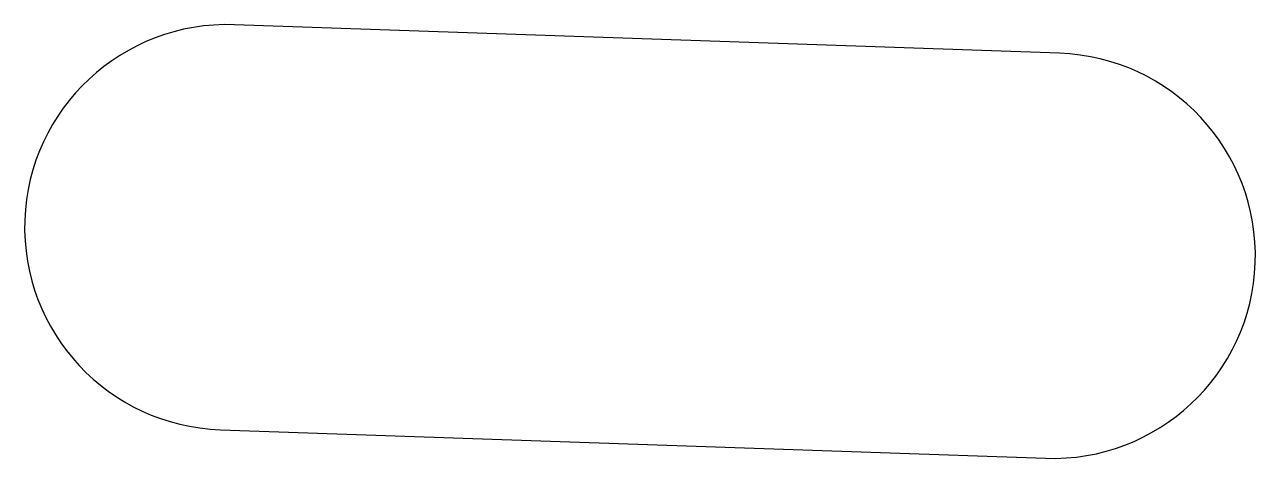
# Model space of a CAD drawing. Header units: millimetres. Extents: x -32 to 5, y -4.6 to 8.4.
import ezdxf

# ---------------------------------------------------------------- set-up
doc = ezdxf.new("R2010")
doc.units = ezdxf.units.MM
doc.layers.add('Sketch', color=7, linetype='CONTINUOUS')

msp = doc.modelspace()

# ---------------------------------------------------------------- linework, layer by layer
at = {"layer": 'Sketch'}
for p, q in [((-0.919996, 7.57391), (-25.6776, 8.43186)), ((-26.0992, -3.73591), (-1.34166, -4.59385))]:
    msp.add_line(p, q, dxfattribs=at)
for centre, start, end in [((-25.8884, 2.34797), 88.0153, -91.9847), ((-1.13083, 1.49003), -91.9847, 88.0153)]:
    msp.add_arc(centre, 6.08753, start, end, dxfattribs=at)

doc.saveas('drawing.dxf')
